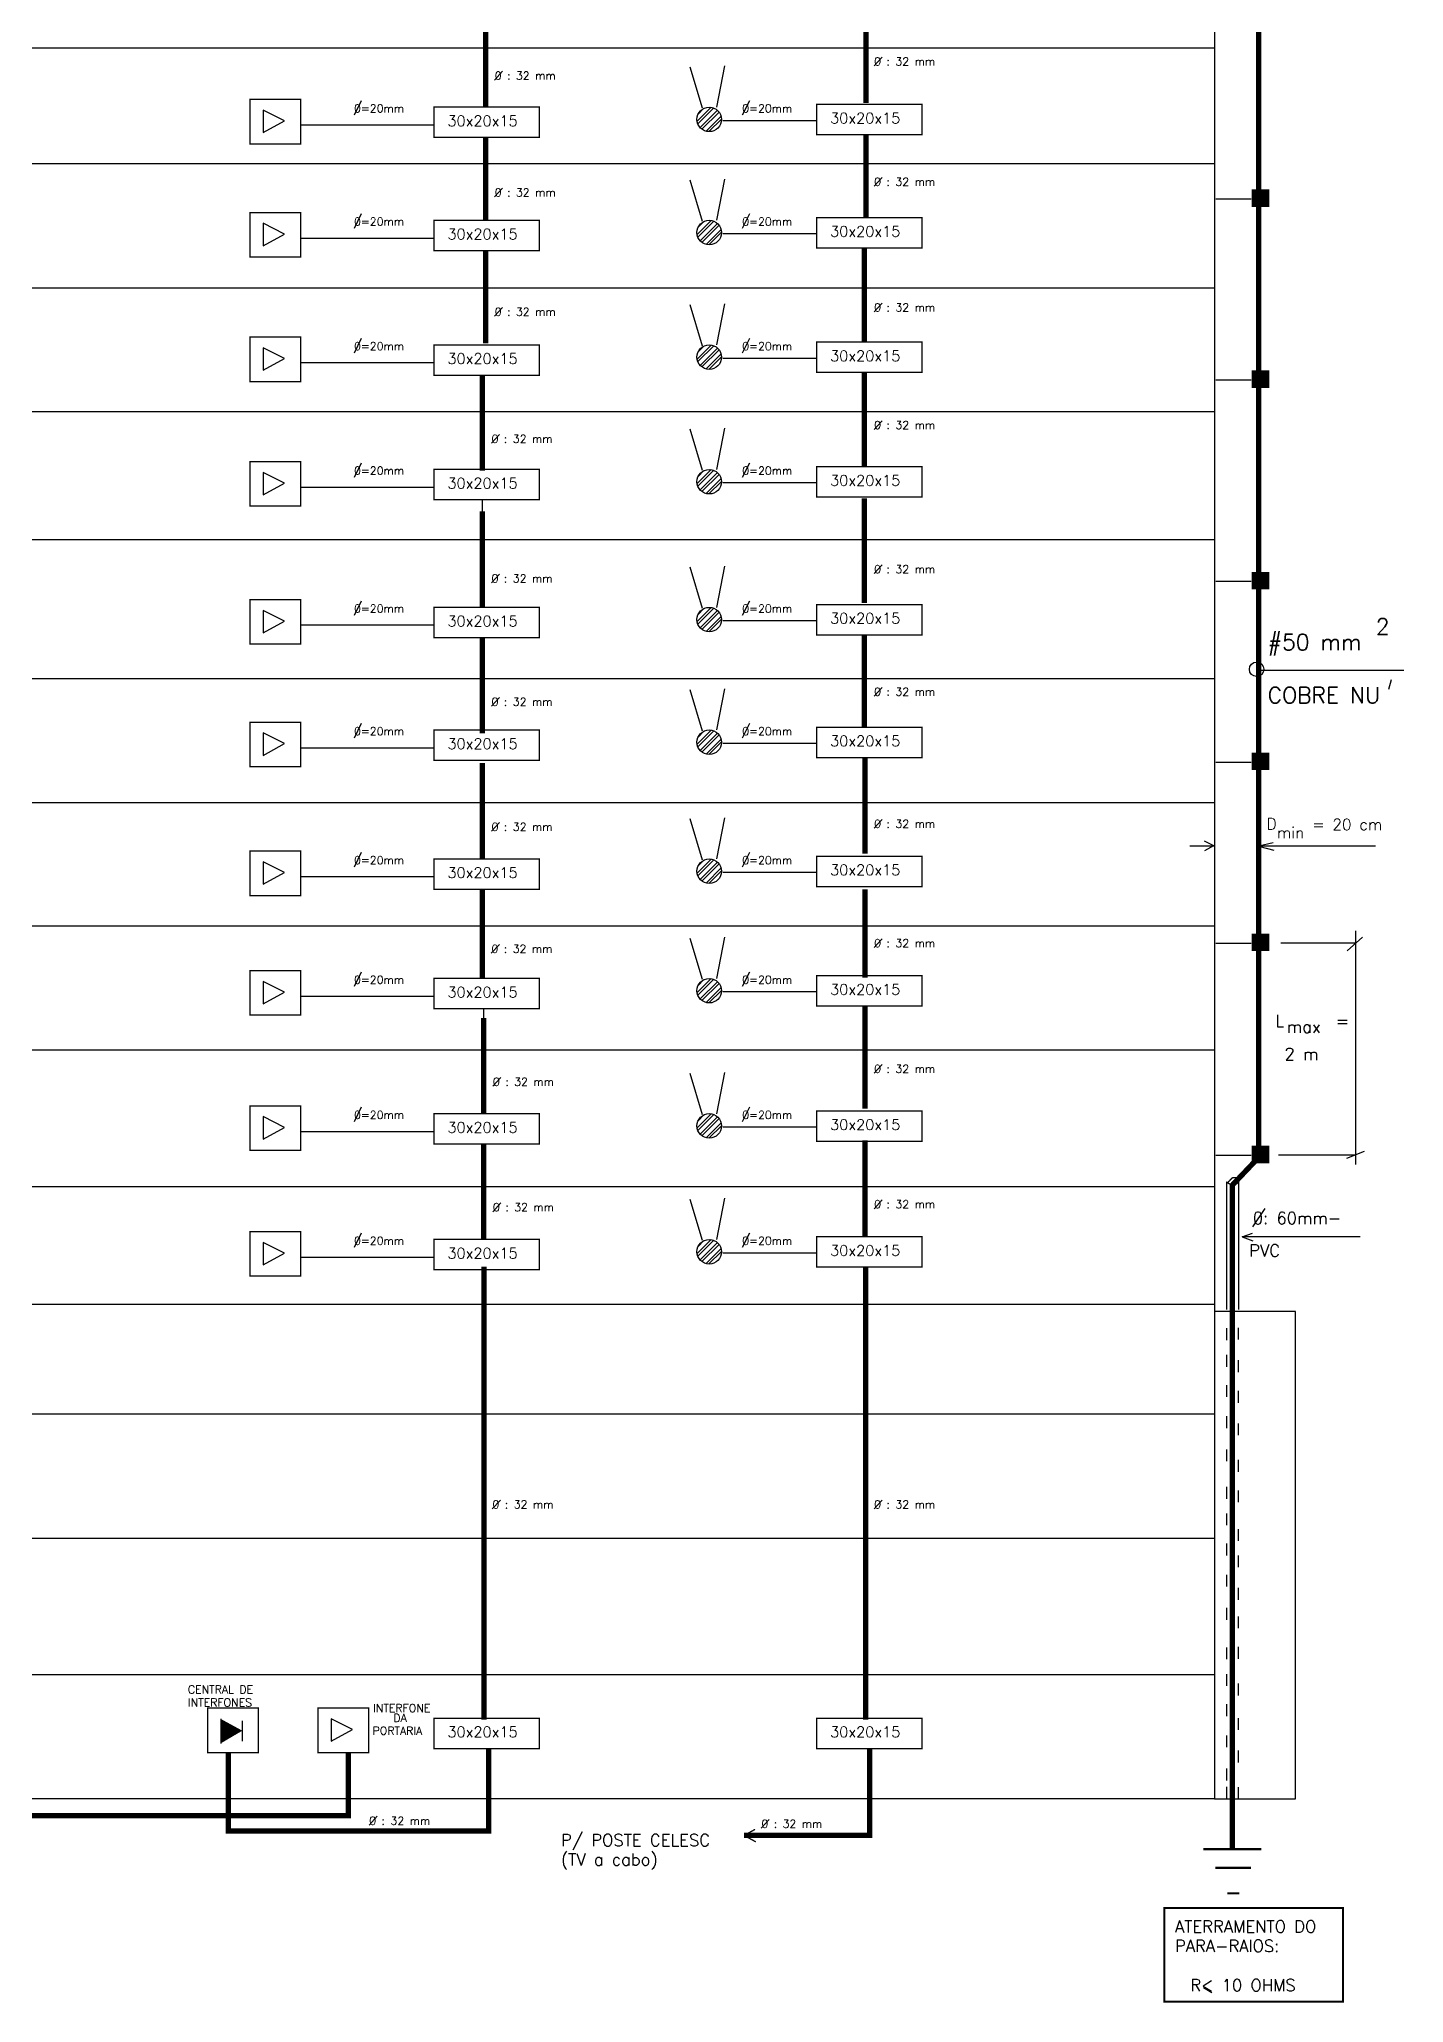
# Model space of a CAD drawing. Extents: x -0.001 to 0.865, y 0 to 0.597.
# Drawn here: x 0.4837 to 0.6884, y 0.0074 to 0.3018 of the extents above; entities that cross this region are included whole.
import ezdxf

# ---------------------------------------------------------------- set-up
doc = ezdxf.new("R2010")
doc.units = 0
doc.header["$LTSCALE"] = 500
doc.header["$MEASUREMENT"] = 0
doc.layers.get('0').update_dxf_attribs({"linetype": 'CONTINUOUS'})
doc.layers.add('DETALHES-DIVERSOS', color=7, linetype='CONTINUOUS')
doc.styles.add('ROMANS', font='ROMANS.SHX', dxfattribs={"height": 30})

# ---------------------------------------------------------------- blocks, each defined once
blk = doc.blocks.new('*X14')
at = {"color": 0}
for p, q in [((12007.9, 1661.3), (12060.4, 1713.8)), ((12010.6, 1651.4), (12070.2, 1711.1)), ((12011.7, 1688), (12033.7, 1709.9)), ((12019.3, 1637.4), (12084.3, 1702.3)), ((12025.9, 1631.4), (12090.2, 1695.7)), ((12041.3, 1624), (12097.7, 1680.3)), ((12052.2, 1622.4), (12099.2, 1669.4))]:
    blk.add_line(p, q, dxfattribs=at)

msp = doc.modelspace()

# ---------------------------------------------------------------- linework, layer by layer
at = {"layer": 'DETALHES-DIVERSOS'}
for p, q in [((0.66007, 0.54389), (0.66007, 0.05658)), ((0.02056, 0.30053), (0.66007, 0.30053)), ((0.58325, 0.29149), (0.58141, 0.29767)), ((0.58542, 0.29166), (0.5866, 0.29784)), ((0.6102, 0.29916), (0.60898, 0.29784)), ((0.55326, 0.29703), (0.55204, 0.29571)), ((0.53205, 0.29261), (0.53097, 0.29044)), ((0.5903, 0.29261), (0.58921, 0.29044)), ((0.52055, 0.28961), (0.51734, 0.29121)), ((0.51734, 0.29121), (0.51734, 0.28785)), ((0.51734, 0.28785), (0.52055, 0.28961)), ((0.02056, 0.28319), (0.66007, 0.28319)), ((0.58325, 0.27451), (0.58141, 0.28069)), ((0.58542, 0.27468), (0.5866, 0.28086)), ((0.6102, 0.28112), (0.60898, 0.2798)), ((0.55326, 0.27952), (0.55204, 0.2782)), ((0.52055, 0.27263), (0.51734, 0.27423)), ((0.51734, 0.27423), (0.51734, 0.27088)), ((0.53205, 0.27563), (0.53097, 0.27346)), ((0.5903, 0.27563), (0.58921, 0.27346)), ((0.51734, 0.27088), (0.52055, 0.27263)), ((0.02056, 0.26456), (0.66007, 0.26456)), ((0.58542, 0.256), (0.5866, 0.26218)), ((0.6102, 0.26227), (0.60898, 0.26096)), ((0.55326, 0.26162), (0.55204, 0.2603)), ((0.58325, 0.25583), (0.58141, 0.26202)), ((0.53205, 0.25695), (0.53097, 0.25478)), ((0.5903, 0.25695), (0.58921, 0.25478)), ((0.52055, 0.25395), (0.51734, 0.25555)), ((0.51734, 0.25555), (0.51734, 0.2522)), ((0.51734, 0.2522), (0.52055, 0.25395)), ((0.02056, 0.24602), (0.66007, 0.24602)), ((0.6102, 0.24463), (0.60898, 0.24332)), ((0.5528, 0.24256), (0.55157, 0.24125)), ((0.58325, 0.23716), (0.58141, 0.24334)), ((0.58542, 0.23732), (0.5866, 0.24351)), ((0.52055, 0.23527), (0.51734, 0.23688)), ((0.51734, 0.23688), (0.51734, 0.23352)), ((0.53205, 0.23828), (0.53097, 0.2361)), ((0.5903, 0.23828), (0.58921, 0.2361)), ((0.51734, 0.23352), (0.52055, 0.23527)), ((0.02056, 0.22683), (0.66007, 0.22683)), ((0.5528, 0.22162), (0.55157, 0.22031)), ((0.58325, 0.21647), (0.58141, 0.22266)), ((0.58542, 0.21664), (0.5866, 0.22282)), ((0.6102, 0.22301), (0.60898, 0.2217)), ((0.52055, 0.21459), (0.51734, 0.21619)), ((0.51734, 0.21619), (0.51734, 0.21284)), ((0.53205, 0.21759), (0.53097, 0.21542)), ((0.5903, 0.21759), (0.58921, 0.21542)), ((0.51734, 0.21284), (0.52055, 0.21459)), ((0.68844, 0.20715), (0.66673, 0.20715)), ((0.02056, 0.20598), (0.66007, 0.20598)), ((0.58325, 0.19808), (0.58141, 0.20426)), ((0.58542, 0.19825), (0.5866, 0.20443)), ((0.6102, 0.20464), (0.60898, 0.20333)), ((0.68619, 0.20436), (0.68661, 0.20583)), ((0.5528, 0.20313), (0.55157, 0.20181)), ((0.52055, 0.1962), (0.51734, 0.1978)), ((0.51734, 0.1978), (0.51734, 0.19444)), ((0.53205, 0.1992), (0.53097, 0.19703)), ((0.5903, 0.1992), (0.58921, 0.19703)), ((0.51734, 0.19444), (0.52055, 0.1962)), ((0.02056, 0.18736), (0.66007, 0.18736)), ((0.5528, 0.18437), (0.55157, 0.18305)), ((0.58325, 0.17874), (0.58141, 0.18492)), ((0.58542, 0.17891), (0.5866, 0.18509)), ((0.6102, 0.18482), (0.60898, 0.18351)), ((0.53205, 0.17986), (0.53097, 0.17769)), ((0.5903, 0.17986), (0.58921, 0.17769)), ((0.65635, 0.18086), (0.66006, 0.18086)), ((0.66014, 0.18079), (0.65854, 0.18159)), ((0.65992, 0.18086), (0.65854, 0.18013)), ((0.66669, 0.18086), (0.66887, 0.18137)), ((0.66669, 0.18086), (0.68422, 0.18086)), ((0.66683, 0.18079), (0.66894, 0.18021)), ((0.52055, 0.17686), (0.51734, 0.17846)), ((0.51734, 0.17846), (0.51734, 0.17511)), ((0.51734, 0.17511), (0.52055, 0.17686)), ((0.02056, 0.16889), (0.66007, 0.16889)), ((0.68121, 0.16812), (0.68121, 0.13306)), ((0.55278, 0.16609), (0.55155, 0.16477)), ((0.58325, 0.16082), (0.58141, 0.167)), ((0.58542, 0.16099), (0.5866, 0.16717)), ((0.6102, 0.16694), (0.60898, 0.16562)), ((0.66999, 0.16631), (0.68121, 0.16631)), ((0.68227, 0.16719), (0.67998, 0.16513)), ((0.52055, 0.15893), (0.51734, 0.16054)), ((0.51734, 0.16054), (0.51734, 0.15718)), ((0.53205, 0.16194), (0.53097, 0.15976)), ((0.5903, 0.16194), (0.58921, 0.15976)), ((0.51734, 0.15718), (0.52055, 0.15893)), ((0.02056, 0.15027), (0.66007, 0.15027)), ((0.6102, 0.14808), (0.60898, 0.14676)), ((0.553, 0.14615), (0.55178, 0.14483)), ((0.58325, 0.14054), (0.58141, 0.14672)), ((0.58542, 0.1407), (0.5866, 0.14689)), ((0.53205, 0.14166), (0.53097, 0.13948)), ((0.5903, 0.14166), (0.58921, 0.13948)), ((0.52055, 0.13865), (0.51734, 0.14026)), ((0.51734, 0.14026), (0.51734, 0.1369)), ((0.51734, 0.1369), (0.52055, 0.13865)), ((0.66963, 0.13451), (0.68121, 0.13451)), ((0.6825, 0.13502), (0.67987, 0.13399)), ((0.02056, 0.12978), (0.66007, 0.12978)), ((0.553, 0.12733), (0.55178, 0.12601)), ((0.58325, 0.12167), (0.58141, 0.12785)), ((0.58542, 0.12184), (0.5866, 0.12802)), ((0.6102, 0.12778), (0.60898, 0.12646)), ((0.66759, 0.12649), (0.66574, 0.12372)), ((0.52055, 0.11979), (0.51734, 0.12139)), ((0.51734, 0.12139), (0.51734, 0.11804)), ((0.53205, 0.12279), (0.53097, 0.12062)), ((0.5903, 0.12279), (0.58921, 0.12062)), ((0.6642, 0.12222), (0.66576, 0.12278)), ((0.68193, 0.12222), (0.6642, 0.12222)), ((0.66421, 0.12224), (0.6658, 0.12165)), ((0.51734, 0.11804), (0.52055, 0.11979)), ((0.02056, 0.11214), (0.66007, 0.11214)), ((0.67219, 0.11103), (0.66007, 0.11103)), ((0.67219, 0.07148), (0.67219, 0.11103)), ((0.02056, 0.09569), (0.66007, 0.09569)), ((0.55293, 0.08276), (0.55171, 0.08145)), ((0.6102, 0.08276), (0.60898, 0.08145)), ((0.02056, 0.07707), (0.66007, 0.07707)), ((0.67219, 0.03796), (0.67219, 0.07148)), ((0.02056, 0.05658), (0.66007, 0.05658)), ((0.66007, 0.05658), (0.66007, 0.03796)), ((0.511, 0.04995), (0.511, 0.04659)), ((0.511, 0.04962), (0.511, 0.04626)), ((0.51421, 0.04965), (0.51421, 0.04693)), ((0.51421, 0.04932), (0.51421, 0.0466)), ((0.53075, 0.04835), (0.52754, 0.04995)), ((0.52754, 0.04995), (0.52754, 0.04659)), ((0.52754, 0.04659), (0.53075, 0.04835)), ((0.66007, 0.03796), (0.12669, 0.03796)), ((0.66007, 0.03796), (0.67219, 0.03796)), ((0.53445, 0.03533), (0.53322, 0.03401)), ((0.59326, 0.03487), (0.59204, 0.03356)), ((0.65842, 0.00964), (0.65964, 0.00893))]:
    msp.add_line(p, q, dxfattribs=at)
at = {"layer": 'DETALHES-DIVERSOS', "flags": 128}
for points, const_width in [([(0.66669, 0.13412), (0.66669, 0.23876), (0.66669, 0.4148), (0.66669, 0.52805), (0.67951, 0.54387)], 0.0008), ([(0.5507, 0.30595), (0.5507, 0.29163)], 0.0008), ([(0.60775, 0.3059), (0.60775, 0.29227)], 0.0008), ([(0.54309, 0.28898), (0.52285, 0.28898)], 0.0002), ([(0.58626, 0.28965), (0.60048, 0.28965)], 0.0002), ([(0.5507, 0.28711), (0.5507, 0.27468)], 0.0008), ([(0.60775, 0.28746), (0.60775, 0.27503)], 0.0008), ([(0.66022, 0.27789), (0.66556, 0.27789)], 0.0002), ([(0.54309, 0.272), (0.52285, 0.272)], 0.0002), ([(0.58626, 0.27267), (0.60048, 0.27267)], 0.0002), ([(0.60752, 0.27064), (0.60752, 0.25638)], 0.0008), ([(0.5507, 0.27013), (0.5507, 0.25622)], 0.0008), ([(0.54309, 0.25333), (0.52285, 0.25333)], 0.0002), ([(0.58626, 0.25399), (0.60048, 0.25399)], 0.0002), ([(0.55024, 0.25149), (0.55024, 0.23716)], 0.0008), ([(0.60752, 0.25199), (0.60752, 0.23774)], 0.0008), ([(0.66022, 0.25074), (0.66556, 0.25074)], 0.0002), ([(0.54309, 0.23465), (0.52285, 0.23465)], 0.0002), ([(0.55024, 0.23102), (0.55024, 0.23277)], 0.0002), ([(0.58626, 0.23532), (0.60048, 0.23532)], 0.0002), ([(0.60752, 0.23299), (0.60752, 0.21727)], 0.0008), ([(0.55024, 0.23102), (0.55024, 0.2167)], 0.0008), ([(0.66022, 0.22053), (0.66556, 0.22053)], 0.0002), ([(0.54309, 0.21397), (0.52285, 0.21397)], 0.0002), ([(0.55024, 0.21205), (0.55024, 0.19773)], 0.0008), ([(0.58626, 0.21464), (0.60048, 0.21464)], 0.0002), ([(0.60752, 0.21252), (0.60752, 0.19863)], 0.0008), ([(0.54309, 0.19557), (0.52285, 0.19557)], 0.0002), ([(0.58626, 0.19624), (0.60048, 0.19624)], 0.0002), ([(0.60764, 0.194), (0.60764, 0.17968)], 0.0008), ([(0.55024, 0.19329), (0.55024, 0.17896)], 0.0008), ([(0.66022, 0.19342), (0.66556, 0.19342)], 0.0002), ([(0.58626, 0.1769), (0.60048, 0.1769)], 0.0002), ([(0.54309, 0.17623), (0.52285, 0.17623)], 0.0002), ([(0.55022, 0.17436), (0.55022, 0.16098)], 0.0008), ([(0.60764, 0.17437), (0.60764, 0.16111)], 0.0008), ([(0.66022, 0.16627), (0.66556, 0.16627)], 0.0002), ([(0.58626, 0.15898), (0.60048, 0.15898)], 0.0002), ([(0.54309, 0.15831), (0.52285, 0.15831)], 0.0002), ([(0.55044, 0.15507), (0.55044, 0.15643)], 0.0002), ([(0.60764, 0.15686), (0.60764, 0.14147)], 0.0008), ([(0.55044, 0.15507), (0.55044, 0.14074)], 0.0008), ([(0.58626, 0.1387), (0.60048, 0.1387)], 0.0002), ([(0.54309, 0.13803), (0.52285, 0.13803)], 0.0002), ([(0.55044, 0.13625), (0.55044, 0.12192)], 0.0008), ([(0.60764, 0.1367), (0.60764, 0.12237)], 0.0008), ([(0.66022, 0.13447), (0.66556, 0.13447)], 0.0002), ([(0.66274, 0.07327), (0.66274, 0.13), (0.6671, 0.13459)], 0.0008), ([(0.66184, 0.1305), (0.66201, 0.13034), (0.66219, 0.13023), (0.66254, 0.1301), (0.66279, 0.13009), (0.6632, 0.13009), (0.66342, 0.13022), (0.66366, 0.13047), (0.66373, 0.13059), (0.66373, 0.13088), (0.66352, 0.13102), (0.66323, 0.13111), (0.66291, 0.13112), (0.6627, 0.13107), (0.66258, 0.13095), (0.66243, 0.13079), (0.66229, 0.13062), (0.66215, 0.13052), (0.66208, 0.13043)], 0.0002), ([(0.66187, 0.1305), (0.66187, 0.11129)], 0.0002), ([(0.6637, 0.1305), (0.6637, 0.11129)], 0.0002), ([(0.54309, 0.11916), (0.52285, 0.11916)], 0.0002), ([(0.55047, 0.11775), (0.55047, 0.04981)], 0.0008), ([(0.58626, 0.11983), (0.60048, 0.11983)], 0.0002), ([(0.60773, 0.11775), (0.60773, 0.04981)], 0.0008), ([(0.66187, 0.10855), (0.66187, 0.10672)], 0.0002), ([(0.66364, 0.10862), (0.66364, 0.10679)], 0.0002), ([(0.66187, 0.10456), (0.66187, 0.10273)], 0.0002), ([(0.66364, 0.10374), (0.66364, 0.10192)], 0.0002), ([(0.66187, 0.10004), (0.66187, 0.09821)], 0.0002), ([(0.66364, 0.09917), (0.66364, 0.09734)], 0.0002), ([(0.66187, 0.09536), (0.66187, 0.09353)], 0.0002), ([(0.66364, 0.09429), (0.66364, 0.09246)], 0.0002), ([(0.66187, 0.09038), (0.66187, 0.08855)], 0.0002), ([(0.66364, 0.08881), (0.66364, 0.08698)], 0.0002), ([(0.66187, 0.08477), (0.66187, 0.08294)], 0.0002), ([(0.66364, 0.08423), (0.66364, 0.0824)], 0.0002), ([(0.66187, 0.08078), (0.66187, 0.07895)], 0.0002), ([(0.66364, 0.07844), (0.66364, 0.07661)], 0.0002), ([(0.66187, 0.07626), (0.66187, 0.07443)], 0.0002), ([(0.66274, 0.07327), (0.66274, 0.03041)], 0.0008), ([(0.66364, 0.07448), (0.66364, 0.07265)], 0.0002), ([(0.66187, 0.07158), (0.66187, 0.06975)], 0.0002), ([(0.66364, 0.0696), (0.66364, 0.06777)], 0.0002), ([(0.66187, 0.0666), (0.66187, 0.06477)], 0.0002), ([(0.66364, 0.06533), (0.66364, 0.0635)], 0.0002), ([(0.66187, 0.06068), (0.66187, 0.05885)], 0.0002), ([(0.66364, 0.06076), (0.66364, 0.05893)], 0.0002), ([(0.66187, 0.05669), (0.66187, 0.05487)], 0.0002), ([(0.66364, 0.05527), (0.66364, 0.05344)], 0.0002), ([(0.66187, 0.05217), (0.66187, 0.05034)], 0.0002), ([(0.66364, 0.05009), (0.66364, 0.04826)], 0.0002), ([(0.66187, 0.0475), (0.66187, 0.04567)], 0.0002), ([(0.42762, 0.04494), (0.42762, 0.03543), (0.53009, 0.03543), (0.53009, 0.04494)], 0.0008), ([(0.51212, 0.04477), (0.51212, 0.03315), (0.55115, 0.03315), (0.55115, 0.04546)], 0.0008), ([(0.60832, 0.04546), (0.60832, 0.03246), (0.58949, 0.03246)], 0.0008), ([(0.66364, 0.04521), (0.66364, 0.04338)], 0.0002), ([(0.66187, 0.04252), (0.66187, 0.04069)], 0.0002), ([(0.66187, 0.0398), (0.66187, 0.03797)], 0.0002), ([(0.66364, 0.03972), (0.66364, 0.03789)], 0.0002), ([(0.58949, 0.03246), (0.59112, 0.03337)], 0.0002), ([(0.58949, 0.03246), (0.59123, 0.03151)], 0.0002), ([(0.6584, 0.03041), (0.66708, 0.03041)], 0.00032), ([(0.65865, 0.03041), (0.66683, 0.03041)], 0.0002), ([(0.66019, 0.0276), (0.66555, 0.0276)], 0.00032), ([(0.66198, 0.02378), (0.66376, 0.02378)], 0.00032)]:
    msp.add_lwpolyline(points, dxfattribs=dict(at, const_width=const_width))
for points, const_width in [([(0.51535, 0.29283), (0.51535, 0.28615), (0.52294, 0.28615), (0.52294, 0.29283)], 0.0002), ([(0.54297, 0.29166), (0.54297, 0.28711), (0.55876, 0.28711), (0.55876, 0.29166)], 0.0002), ([(0.60039, 0.29207), (0.60039, 0.28752), (0.61618, 0.28752), (0.61618, 0.29207)], 0.0002), ([(0.51535, 0.27585), (0.51535, 0.26918), (0.52294, 0.26918), (0.52294, 0.27585)], 0.0002), ([(0.54297, 0.27468), (0.54297, 0.27013), (0.55876, 0.27013), (0.55876, 0.27468)], 0.0002), ([(0.60039, 0.27509), (0.60039, 0.27054), (0.61618, 0.27054), (0.61618, 0.27509)], 0.0002), ([(0.51535, 0.25717), (0.51535, 0.2505), (0.52294, 0.2505), (0.52294, 0.25717)], 0.0002), ([(0.60039, 0.25641), (0.60039, 0.25186), (0.61618, 0.25186), (0.61618, 0.25641)], 0.0002), ([(0.54297, 0.256), (0.54297, 0.25145), (0.55876, 0.25145), (0.55876, 0.256)], 0.0002), ([(0.51535, 0.23849), (0.51535, 0.23182), (0.52294, 0.23182), (0.52294, 0.23849)], 0.0002), ([(0.54297, 0.23732), (0.54297, 0.23277), (0.55876, 0.23277), (0.55876, 0.23732)], 0.0002), ([(0.60039, 0.23773), (0.60039, 0.23318), (0.61618, 0.23318), (0.61618, 0.23773)], 0.0002), ([(0.51535, 0.21781), (0.51535, 0.21114), (0.52294, 0.21114), (0.52294, 0.21781)], 0.0002), ([(0.54297, 0.21664), (0.54297, 0.21209), (0.55876, 0.21209), (0.55876, 0.21664)], 0.0002), ([(0.60039, 0.21705), (0.60039, 0.2125), (0.61618, 0.2125), (0.61618, 0.21705)], 0.0002), ([(0.51535, 0.19942), (0.51535, 0.19274), (0.52294, 0.19274), (0.52294, 0.19942)], 0.0002), ([(0.54297, 0.19825), (0.54297, 0.19369), (0.55876, 0.19369), (0.55876, 0.19825)], 0.0002), ([(0.60039, 0.19866), (0.60039, 0.19411), (0.61618, 0.19411), (0.61618, 0.19866)], 0.0002), ([(0.51535, 0.18008), (0.51535, 0.17341), (0.52294, 0.17341), (0.52294, 0.18008)], 0.0002), ([(0.54297, 0.17891), (0.54297, 0.17436), (0.55876, 0.17436), (0.55876, 0.17891)], 0.0002), ([(0.60039, 0.17932), (0.60039, 0.17477), (0.61618, 0.17477), (0.61618, 0.17932)], 0.0002), ([(0.51535, 0.16216), (0.51535, 0.15548), (0.52294, 0.15548), (0.52294, 0.16216)], 0.0002), ([(0.54297, 0.16098), (0.54297, 0.15643), (0.55876, 0.15643), (0.55876, 0.16098)], 0.0002), ([(0.60039, 0.1614), (0.60039, 0.15685), (0.61618, 0.15685), (0.61618, 0.1614)], 0.0002), ([(0.51535, 0.14188), (0.51535, 0.1352), (0.52294, 0.1352), (0.52294, 0.14188)], 0.0002), ([(0.54297, 0.1407), (0.54297, 0.13615), (0.55876, 0.13615), (0.55876, 0.1407)], 0.0002), ([(0.60039, 0.14112), (0.60039, 0.13657), (0.61618, 0.13657), (0.61618, 0.14112)], 0.0002), ([(0.51535, 0.12301), (0.51535, 0.11634), (0.52294, 0.11634), (0.52294, 0.12301)], 0.0002), ([(0.54297, 0.12184), (0.54297, 0.11729), (0.55876, 0.11729), (0.55876, 0.12184)], 0.0002), ([(0.60039, 0.12225), (0.60039, 0.1177), (0.61618, 0.1177), (0.61618, 0.12225)], 0.0002), ([(0.50901, 0.05157), (0.50901, 0.04489), (0.5166, 0.04489), (0.5166, 0.05157)], 0.0002), ([(0.52554, 0.05157), (0.52554, 0.04489), (0.53314, 0.04489), (0.53314, 0.05157)], 0.0002), ([(0.54297, 0.05005), (0.54297, 0.0455), (0.55876, 0.0455), (0.55876, 0.05005)], 0.0002), ([(0.60039, 0.05005), (0.60039, 0.0455), (0.61618, 0.0455), (0.61618, 0.05005)], 0.0002), ([(0.65252, 0.02157), (0.65252, 0.00753), (0.67934, 0.00753), (0.67934, 0.02157)], 0.00032)]:
    msp.add_lwpolyline(points, close=True, dxfattribs=dict(at, const_width=const_width))
at = {"layer": 'DETALHES-DIVERSOS'}
for centre, radius in [((0.58425, 0.28982), 0.00184), ((0.58425, 0.27284), 0.00184), ((0.58425, 0.25416), 0.00184), ((0.58425, 0.23548), 0.00184), ((0.58425, 0.2148), 0.00184), ((0.66637, 0.20735), 0.00109), ((0.58425, 0.19641), 0.00184), ((0.58425, 0.17707), 0.00184), ((0.58425, 0.15915), 0.00184), ((0.58425, 0.13887), 0.00184), ((0.58425, 0.12), 0.00184)]:
    msp.add_circle(centre, radius, dxfattribs=at)
for points in [[(0.66564, 0.27932), (0.66828, 0.27932), (0.66564, 0.27669), (0.66828, 0.27669)], [(0.66564, 0.25217), (0.66828, 0.25217), (0.66564, 0.24954), (0.66828, 0.24954)], [(0.66564, 0.22196), (0.66828, 0.22196), (0.66564, 0.21933), (0.66828, 0.21933)], [(0.66564, 0.19486), (0.66828, 0.19486), (0.66564, 0.19223), (0.66828, 0.19223)], [(0.66564, 0.16771), (0.66828, 0.16771), (0.66564, 0.16508), (0.66828, 0.16508)], [(0.66564, 0.1359), (0.66828, 0.1359), (0.66564, 0.13327), (0.66828, 0.13327)], [(0.51101, 0.04992), (0.51421, 0.04817), (0.51101, 0.04629)]]:
    msp.add_solid(points, dxfattribs=at)

# ---------------------------------------------------------------- block references
at = {"layer": 'DETALHES-DIVERSOS', "xscale": 4e-05, "yscale": 4e-05, "zscale": 4e-05}
for p in [(0.10212, 0.22309), (0.10212, 0.20611), (0.10212, 0.18743), (0.10212, 0.16875), (0.10212, 0.14807), (0.10212, 0.12967), (0.10212, 0.11034), (0.10212, 0.09241), (0.10212, 0.07213), (0.10212, 0.05327)]:
    msp.add_blockref('*X14', p, dxfattribs=at)

# ---------------------------------------------------------------- texts
at = {"layer": 'DETALHES-DIVERSOS', "style": 'ROMANS'}
for s, height, p in [('0 : 32 mm', 0.0012, (0.609, 0.29791)), ('0 : 32 mm', 0.0012, (0.55207, 0.29578)), ('0=20mm', 0.0012, (0.53097, 0.29087)), ('0=20mm', 0.0012, (0.58921, 0.29087)), ('30x20x15', 0.001597, (0.54498, 0.2888)), ('30x20x15', 0.001597, (0.60239, 0.28921)), ('0 : 32 mm', 0.0012, (0.609, 0.27986)), ('0 : 32 mm', 0.0012, (0.55207, 0.27827)), ('0=20mm', 0.0012, (0.53097, 0.27389)), ('0=20mm', 0.0012, (0.58921, 0.27389)), ('30x20x15', 0.001597, (0.54498, 0.27182)), ('30x20x15', 0.001597, (0.60239, 0.27223)), ('0 : 32 mm', 0.0012, (0.609, 0.26102)), ('0 : 32 mm', 0.0012, (0.55207, 0.26037)), ('0=20mm', 0.0012, (0.53097, 0.25521)), ('0=20mm', 0.0012, (0.58921, 0.25521)), ('30x20x15', 0.001597, (0.54498, 0.25314)), ('30x20x15', 0.001597, (0.60239, 0.25355)), ('0 : 32 mm', 0.0012, (0.609, 0.24338)), ('0 : 32 mm', 0.0012, (0.5516, 0.24131)), ('0=20mm', 0.0012, (0.53097, 0.23654)), ('30x20x15', 0.001597, (0.54498, 0.23446)), ('0=20mm', 0.0012, (0.58921, 0.23654)), ('30x20x15', 0.001597, (0.60239, 0.23488)), ('0 : 32 mm', 0.0012, (0.5516, 0.22037)), ('0 : 32 mm', 0.0012, (0.609, 0.22176)), ('0=20mm', 0.0012, (0.53097, 0.21585)), ('30x20x15', 0.001597, (0.54498, 0.21378)), ('0=20mm', 0.0012, (0.58921, 0.21585)), ('30x20x15', 0.001597, (0.60239, 0.2142)), ('2', 0.0024, (0.68425, 0.21256)), ('#50 mm', 0.0024, (0.66803, 0.21022)), ('0 : 32 mm', 0.0012, (0.609, 0.20339)), ('COBRE NU', 0.0024, (0.66803, 0.20227)), ('0 : 32 mm', 0.0012, (0.5516, 0.20188)), ('0=20mm', 0.0012, (0.53097, 0.19746)), ('0=20mm', 0.0012, (0.58921, 0.19746)), ('30x20x15', 0.001597, (0.60239, 0.1958)), ('30x20x15', 0.001597, (0.54498, 0.19539)), ('0 : 32 mm', 0.0012, (0.5516, 0.18312)), ('0 : 32 mm', 0.0012, (0.609, 0.18357)), ('D', 0.00168, (0.66788, 0.18333)), ('min', 0.00168, (0.66941, 0.18201)), ('= 20 cm', 0.00168, (0.67471, 0.18323)), ('0=20mm', 0.0012, (0.53097, 0.17812)), ('30x20x15', 0.001597, (0.54498, 0.17605)), ('0=20mm', 0.0012, (0.58921, 0.17812)), ('30x20x15', 0.001597, (0.60239, 0.17646)), ('0 : 32 mm', 0.0012, (0.55158, 0.16483)), ('0 : 32 mm', 0.0012, (0.609, 0.16568)), ('0=20mm', 0.0012, (0.53097, 0.1602)), ('30x20x15', 0.001597, (0.54498, 0.15813)), ('0=20mm', 0.0012, (0.58921, 0.1602)), ('30x20x15', 0.001597, (0.60239, 0.15854)), ('L', 0.0018, (0.66918, 0.15371)), ('max', 0.0018, (0.67089, 0.15285)), ('=', 0.0018, (0.67826, 0.15371)), ('2 m', 0.0018, (0.67055, 0.14875)), ('0 : 32 mm', 0.0012, (0.609, 0.14683)), ('0 : 32 mm', 0.0012, (0.55181, 0.14489)), ('0=20mm', 0.0012, (0.53097, 0.13992)), ('30x20x15', 0.001597, (0.54498, 0.13785)), ('0=20mm', 0.0012, (0.58921, 0.13992)), ('30x20x15', 0.001597, (0.60239, 0.13826)), ('0 : 32 mm', 0.0012, (0.55181, 0.12608)), ('0 : 32 mm', 0.0012, (0.609, 0.12652)), ('0: 60mm-', 0.0018, (0.6658, 0.12415)), ('0=20mm', 0.0012, (0.53097, 0.12105)), ('0=20mm', 0.0012, (0.58921, 0.12105)), ('30x20x15', 0.001597, (0.60239, 0.11939)), ('PVC', 0.0018, (0.66526, 0.11927)), ('30x20x15', 0.001597, (0.54498, 0.11898)), ('0 : 32 mm', 0.0012, (0.55174, 0.08151)), ('0 : 32 mm', 0.0012, (0.609, 0.08151)), ('CENTRAL DE', 0.0012, (0.50605, 0.05375)), ('INTERFONES', 0.0012, (0.50605, 0.0518)), ('INTERFONE', 0.0012, (0.53383, 0.05096)), ('DA', 0.0012, (0.53688, 0.04948)), ('PORTARIA', 0.0012, (0.53375, 0.04757)), ('30x20x15', 0.001597, (0.54498, 0.04719)), ('30x20x15', 0.001597, (0.60239, 0.04719)), ('0 : 32 mm', 0.0012, (0.53325, 0.03407)), ('P/ POSTE CELESC', 0.0018, (0.56201, 0.03086)), ('0 : 32 mm', 0.0012, (0.59207, 0.03362)), ('(TV a cabo)', 0.0018, (0.56201, 0.02795)), ('ATERRAMENTO DO', 0.0018, (0.65412, 0.01791)), ('PARA-RAIOS:', 0.0018, (0.65412, 0.01499)), ('R< 10 OHMS', 0.0018, (0.65642, 0.00911))]:
    msp.add_text(s, height=height, dxfattribs=at).set_placement(p)

doc.saveas('drawing.dxf')
